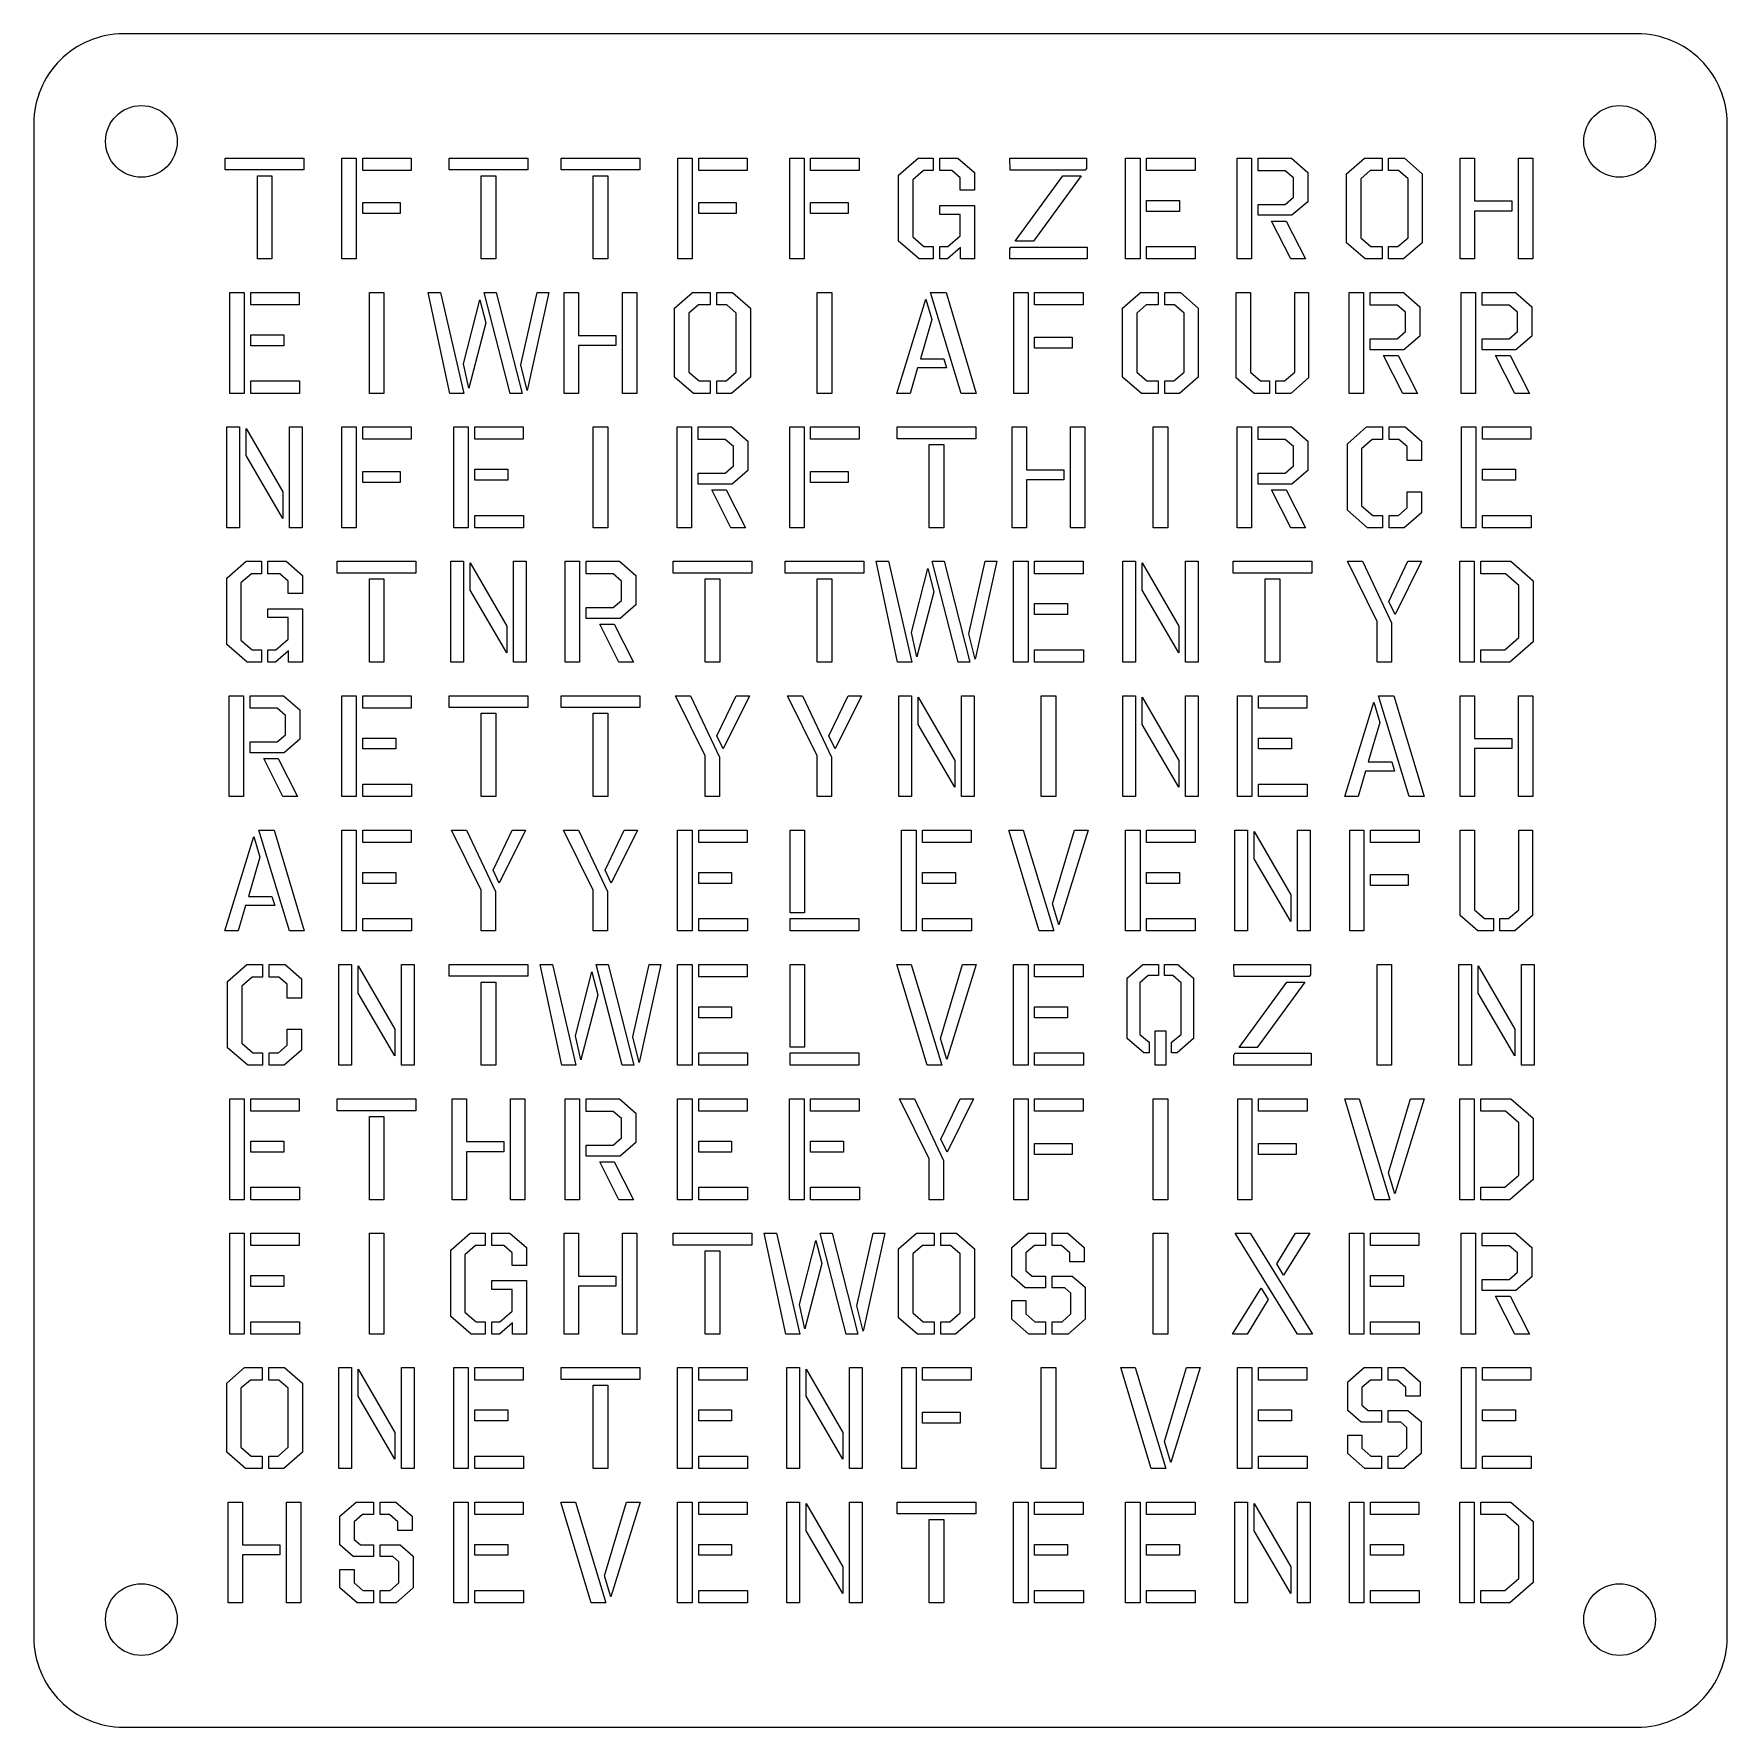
# Model space of a CAD drawing. Header units: millimetres. Extents: x 26.1 to 63.9, y -18.4 to 19.4.
import ezdxf

# ---------------------------------------------------------------- set-up
doc = ezdxf.new("R2010")
doc.units = ezdxf.units.MM
doc.layers.get('0').update_dxf_attribs({"linetype": 'CONTINUOUS'})

msp = doc.modelspace()

# ---------------------------------------------------------------- linework, layer by layer
msp.add_lwpolyline([(28.1, 19.4, 0.414214), (26.1, 17.4), (26.1, -16.4, 0.414214), (28.1, -18.4), (61.9, -18.4, 0.414214), (63.9, -16.4), (63.9, 17.4, 0.414214), (61.9, 19.4)], format="xyb", close=True)
for points in [[(30.372, 16.361), (30.372, 16.625), (32.128, 16.625), (32.128, 16.361)], [(33.293, 16.625), (33.293, 14.375), (32.976, 14.375), (32.976, 16.625)], [(33.441, 16.349), (33.441, 16.625), (34.524, 16.625), (34.524, 16.349)], [(35.372, 16.361), (35.372, 16.625), (37.128, 16.625), (37.128, 16.361)], [(37.872, 16.361), (37.872, 16.625), (39.628, 16.625), (39.628, 16.361)], [(40.793, 16.625), (40.793, 14.375), (40.476, 14.375), (40.476, 16.625)], [(40.941, 16.349), (40.941, 16.625), (42.024, 16.625), (42.024, 16.349)], [(43.293, 16.625), (43.293, 14.375), (42.976, 14.375), (42.976, 16.625)], [(43.441, 16.349), (43.441, 16.625), (44.524, 16.625), (44.524, 16.349)], [(45.86, 14.375), (45.405, 14.77), (45.405, 16.249), (45.838, 16.625), (46.178, 16.625), (46.178, 16.349), (45.96, 16.349), (45.723, 16.143), (45.723, 14.867), (45.971, 14.651), (46.178, 14.651), (46.178, 14.375)], [(46.326, 16.625), (46.729, 16.625), (47.095, 16.307), (47.095, 15.908), (46.777, 15.908), (46.777, 16.185), (46.592, 16.349), (46.326, 16.349)], [(47.894, 16.358), (47.887, 16.625), (49.598, 16.625), (49.598, 16.394), (49.569, 16.358)], [(50.793, 16.625), (50.793, 14.375), (50.472, 14.375), (50.472, 16.625)], [(50.941, 16.349), (50.941, 16.625), (52.021, 16.625), (52.021, 16.349)], [(53.281, 16.625), (53.281, 14.375), (52.963, 14.375), (52.963, 16.625)], [(54.219, 15.754), (54.219, 16.185), (54.035, 16.345), (53.428, 16.345), (53.428, 16.625), (54.175, 16.625), (54.537, 16.307), (54.537, 15.654), (54.186, 15.349), (53.428, 15.349), (53.428, 15.593), (54.035, 15.593)], [(55.823, 14.375), (55.405, 14.738), (55.405, 16.278), (55.805, 16.625), (56.196, 16.625), (56.196, 16.349), (55.934, 16.349), (55.723, 16.165), (55.723, 14.847), (55.949, 14.651), (56.196, 14.651), (56.196, 14.375)], [(56.777, 14.847), (56.777, 16.165), (56.566, 16.349), (56.344, 16.349), (56.344, 16.625), (56.695, 16.625), (57.095, 16.278), (57.095, 14.738), (56.677, 14.375), (56.344, 14.375), (56.344, 14.651), (56.551, 14.651)], [(57.939, 14.375), (57.939, 16.625), (58.257, 16.625), (58.257, 15.67), (59.092, 15.67), (59.092, 15.445), (58.257, 15.445), (58.257, 14.375)], [(59.24, 14.375), (59.24, 16.625), (59.561, 16.625), (59.561, 14.375)], [(31.089, 16.233), (31.411, 16.233), (31.411, 14.375), (31.089, 14.375)], [(36.089, 16.233), (36.411, 16.233), (36.411, 14.375), (36.089, 14.375)], [(38.589, 16.233), (38.911, 16.233), (38.911, 14.375), (38.589, 14.375)], [(48.005, 14.77), (49.07, 16.23), (49.476, 16.23), (48.412, 14.77)], [(33.441, 15.632), (34.277, 15.632), (34.277, 15.387), (33.441, 15.387)], [(40.941, 15.632), (41.777, 15.632), (41.777, 15.387), (40.941, 15.387)], [(43.441, 15.632), (44.277, 15.632), (44.277, 15.387), (43.441, 15.387)], [(46.788, 14.375), (46.788, 14.629), (46.496, 14.375), (46.326, 14.375), (46.326, 14.651), (46.503, 14.651), (46.777, 14.889), (46.777, 15.371), (46.326, 15.371), (46.326, 15.567), (47.095, 15.567), (47.095, 14.375)], [(50.941, 15.68), (51.677, 15.68), (51.677, 15.436), (50.941, 15.436)], [(54.057, 15.22), (54.489, 14.375), (54.157, 14.375), (53.732, 15.22)], [(49.613, 14.642), (49.613, 14.375), (47.887, 14.375), (47.887, 14.603), (47.913, 14.642)], [(50.941, 14.651), (52.028, 14.651), (52.028, 14.375), (50.941, 14.375)], [(30.793, 13.625), (30.793, 11.375), (30.472, 11.375), (30.472, 13.625)], [(30.941, 13.349), (30.941, 13.625), (32.021, 13.625), (32.021, 13.349)], [(33.589, 11.375), (33.589, 13.625), (33.911, 13.625), (33.911, 11.375)], [(35.383, 11.375), (34.901, 13.625), (35.18, 13.625), (35.699, 11.375)], [(36.997, 11.375), (36.734, 11.375), (36.152, 13.625), (36.421, 13.625)], [(36.974, 12.008), (37.333, 13.625), (37.599, 13.625), (37.113, 11.439)], [(37.939, 11.375), (37.939, 13.625), (38.257, 13.625), (38.257, 12.67), (39.092, 12.67), (39.092, 12.445), (38.257, 12.445), (38.257, 11.375)], [(39.24, 11.375), (39.24, 13.625), (39.561, 13.625), (39.561, 11.375)], [(40.823, 11.375), (40.405, 11.738), (40.405, 13.278), (40.805, 13.625), (41.196, 13.625), (41.196, 13.349), (40.934, 13.349), (40.723, 13.165), (40.723, 11.847), (40.949, 11.651), (41.196, 11.651), (41.196, 11.375)], [(41.777, 11.847), (41.777, 13.165), (41.566, 13.349), (41.344, 13.349), (41.344, 13.625), (41.695, 13.625), (42.095, 13.278), (42.095, 11.738), (41.677, 11.375), (41.344, 11.375), (41.344, 11.651), (41.551, 11.651)], [(43.589, 11.375), (43.589, 13.625), (43.911, 13.625), (43.911, 11.375)], [(46.463, 13.625), (47.135, 11.375), (46.803, 11.375), (46.119, 13.625)], [(48.293, 13.625), (48.293, 11.375), (47.976, 11.375), (47.976, 13.625)], [(48.441, 13.349), (48.441, 13.625), (49.524, 13.625), (49.524, 13.349)], [(50.823, 11.375), (50.405, 11.738), (50.405, 13.278), (50.805, 13.625), (51.196, 13.625), (51.196, 13.349), (50.934, 13.349), (50.723, 13.165), (50.723, 11.847), (50.949, 11.651), (51.196, 11.651), (51.196, 11.375)], [(51.777, 11.847), (51.777, 13.165), (51.566, 13.349), (51.344, 13.349), (51.344, 13.625), (51.695, 13.625), (52.095, 13.278), (52.095, 11.738), (51.677, 11.375), (51.344, 11.375), (51.344, 11.651), (51.551, 11.651)], [(52.942, 13.625), (53.26, 13.625), (53.26, 11.847), (53.486, 11.651), (53.682, 11.651), (53.682, 11.375), (53.338, 11.375), (52.942, 11.719)], [(54.247, 11.847), (54.247, 13.625), (54.558, 13.625), (54.558, 11.719), (54.162, 11.375), (53.829, 11.375), (53.829, 11.651), (54.022, 11.651)], [(55.781, 13.625), (55.781, 11.375), (55.463, 11.375), (55.463, 13.625)], [(56.719, 12.754), (56.719, 13.185), (56.535, 13.345), (55.928, 13.345), (55.928, 13.625), (56.675, 13.625), (57.037, 13.307), (57.037, 12.654), (56.686, 12.349), (55.928, 12.349), (55.928, 12.593), (56.535, 12.593)], [(58.281, 13.625), (58.281, 11.375), (57.963, 11.375), (57.963, 13.625)], [(59.219, 12.754), (59.219, 13.185), (59.035, 13.345), (58.428, 13.345), (58.428, 13.625), (59.175, 13.625), (59.537, 13.307), (59.537, 12.654), (59.186, 12.349), (58.428, 12.349), (58.428, 12.593), (59.035, 12.593)], [(36.055, 13.464), (36.188, 12.947), (35.809, 11.494), (35.689, 12.034)], [(46.477, 11.941), (45.827, 11.941), (45.66, 11.375), (45.365, 11.375), (46.012, 13.48), (46.148, 13.024), (45.89, 12.146), (46.414, 12.146)], [(30.941, 12.68), (31.677, 12.68), (31.677, 12.436), (30.941, 12.436)], [(48.441, 12.632), (49.277, 12.632), (49.277, 12.387), (48.441, 12.387)], [(56.557, 12.22), (56.989, 11.375), (56.657, 11.375), (56.232, 12.22)], [(59.057, 12.22), (59.489, 11.375), (59.157, 11.375), (58.732, 12.22)], [(30.941, 11.651), (32.028, 11.651), (32.028, 11.375), (30.941, 11.375)], [(30.692, 10.625), (30.692, 8.375), (30.411, 8.375), (30.411, 10.625)], [(31.66, 9.179), (31.66, 8.584), (30.84, 9.985), (30.84, 10.593)], [(31.808, 8.375), (31.808, 10.625), (32.089, 10.625), (32.089, 8.375)], [(33.293, 10.625), (33.293, 8.375), (32.976, 8.375), (32.976, 10.625)], [(33.441, 10.349), (33.441, 10.625), (34.524, 10.625), (34.524, 10.349)], [(35.793, 10.625), (35.793, 8.375), (35.472, 8.375), (35.472, 10.625)], [(35.941, 10.349), (35.941, 10.625), (37.021, 10.625), (37.021, 10.349)], [(38.589, 8.375), (38.589, 10.625), (38.911, 10.625), (38.911, 8.375)], [(40.781, 10.625), (40.781, 8.375), (40.463, 8.375), (40.463, 10.625)], [(41.719, 9.754), (41.719, 10.185), (41.535, 10.345), (40.928, 10.345), (40.928, 10.625), (41.675, 10.625), (42.037, 10.307), (42.037, 9.654), (41.686, 9.349), (40.928, 9.349), (40.928, 9.593), (41.535, 9.593)], [(43.293, 10.625), (43.293, 8.375), (42.976, 8.375), (42.976, 10.625)], [(43.441, 10.349), (43.441, 10.625), (44.524, 10.625), (44.524, 10.349)], [(45.372, 10.361), (45.372, 10.625), (47.128, 10.625), (47.128, 10.361)], [(47.939, 8.375), (47.939, 10.625), (48.257, 10.625), (48.257, 9.67), (49.092, 9.67), (49.092, 9.445), (48.257, 9.445), (48.257, 8.375)], [(49.24, 8.375), (49.24, 10.625), (49.561, 10.625), (49.561, 8.375)], [(51.089, 8.375), (51.089, 10.625), (51.411, 10.625), (51.411, 8.375)], [(53.281, 10.625), (53.281, 8.375), (52.963, 8.375), (52.963, 10.625)], [(54.219, 9.754), (54.219, 10.185), (54.035, 10.345), (53.428, 10.345), (53.428, 10.625), (54.175, 10.625), (54.537, 10.307), (54.537, 9.654), (54.186, 9.349), (53.428, 9.349), (53.428, 9.593), (54.035, 9.593)], [(55.873, 8.375), (55.422, 8.767), (55.422, 10.249), (55.851, 10.625), (56.206, 10.625), (56.206, 10.345), (55.976, 10.345), (55.74, 10.14), (55.74, 8.867), (55.988, 8.651), (56.206, 8.651), (56.206, 8.375)], [(56.354, 10.625), (56.712, 10.625), (57.078, 10.307), (57.078, 9.873), (56.756, 9.873), (56.756, 10.185), (56.572, 10.345), (56.354, 10.345)], [(58.293, 10.625), (58.293, 8.375), (57.972, 8.375), (57.972, 10.625)], [(58.441, 10.349), (58.441, 10.625), (59.521, 10.625), (59.521, 10.349)], [(46.089, 10.233), (46.411, 10.233), (46.411, 8.375), (46.089, 8.375)], [(33.441, 9.632), (34.277, 9.632), (34.277, 9.387), (33.441, 9.387)], [(35.941, 9.68), (36.677, 9.68), (36.677, 9.436), (35.941, 9.436)], [(43.441, 9.632), (44.277, 9.632), (44.277, 9.387), (43.441, 9.387)], [(58.441, 9.68), (59.177, 9.68), (59.177, 9.436), (58.441, 9.436)], [(41.557, 9.22), (41.989, 8.375), (41.657, 8.375), (41.232, 9.22)], [(54.057, 9.22), (54.489, 8.375), (54.157, 8.375), (53.732, 9.22)], [(57.078, 9.179), (57.078, 8.709), (56.69, 8.375), (56.354, 8.375), (56.354, 8.651), (56.561, 8.651), (56.756, 8.822), (56.756, 9.179)], [(35.941, 8.651), (37.028, 8.651), (37.028, 8.375), (35.941, 8.375)], [(58.441, 8.651), (59.528, 8.651), (59.528, 8.375), (58.441, 8.375)], [(30.86, 5.375), (30.405, 5.77), (30.405, 7.249), (30.838, 7.625), (31.178, 7.625), (31.178, 7.349), (30.96, 7.349), (30.723, 7.143), (30.723, 5.867), (30.971, 5.651), (31.178, 5.651), (31.178, 5.375)], [(31.326, 7.625), (31.729, 7.625), (32.095, 7.307), (32.095, 6.908), (31.777, 6.908), (31.777, 7.185), (31.592, 7.349), (31.326, 7.349)], [(32.872, 7.361), (32.872, 7.625), (34.628, 7.625), (34.628, 7.361)], [(35.692, 7.625), (35.692, 5.375), (35.411, 5.375), (35.411, 7.625)], [(36.66, 6.179), (36.66, 5.584), (35.84, 6.985), (35.84, 7.593)], [(36.808, 5.375), (36.808, 7.625), (37.089, 7.625), (37.089, 5.375)], [(38.281, 7.625), (38.281, 5.375), (37.963, 5.375), (37.963, 7.625)], [(39.219, 6.754), (39.219, 7.185), (39.035, 7.345), (38.428, 7.345), (38.428, 7.625), (39.175, 7.625), (39.537, 7.307), (39.537, 6.654), (39.186, 6.349), (38.428, 6.349), (38.428, 6.593), (39.035, 6.593)], [(40.372, 7.361), (40.372, 7.625), (42.128, 7.625), (42.128, 7.361)], [(42.872, 7.361), (42.872, 7.625), (44.628, 7.625), (44.628, 7.361)], [(45.383, 5.375), (44.901, 7.625), (45.18, 7.625), (45.699, 5.375)], [(46.997, 5.375), (46.734, 5.375), (46.152, 7.625), (46.421, 7.625)], [(46.974, 6.008), (47.333, 7.625), (47.599, 7.625), (47.113, 5.439)], [(48.293, 7.625), (48.293, 5.375), (47.972, 5.375), (47.972, 7.625)], [(48.441, 7.349), (48.441, 7.625), (49.521, 7.625), (49.521, 7.349)], [(50.692, 7.625), (50.692, 5.375), (50.411, 5.375), (50.411, 7.625)], [(51.66, 6.179), (51.66, 5.584), (50.84, 6.985), (50.84, 7.593)], [(51.808, 5.375), (51.808, 7.625), (52.089, 7.625), (52.089, 5.375)], [(52.872, 7.361), (52.872, 7.625), (54.628, 7.625), (54.628, 7.361)], [(56.087, 6.285), (55.422, 7.625), (55.758, 7.625), (56.409, 6.252), (56.409, 5.375), (56.087, 5.375)], [(56.35, 6.728), (56.775, 7.625), (57.078, 7.625), (56.487, 6.439)], [(58.253, 7.625), (58.253, 5.375), (57.931, 5.375), (57.931, 7.625)], [(59.251, 5.921), (59.251, 7.088), (58.955, 7.349), (58.401, 7.349), (58.401, 7.625), (59.07, 7.625), (59.569, 7.191), (59.569, 5.828), (59.048, 5.375), (58.401, 5.375), (58.401, 5.651), (58.94, 5.651)], [(33.589, 7.233), (33.911, 7.233), (33.911, 5.375), (33.589, 5.375)], [(41.089, 7.233), (41.411, 7.233), (41.411, 5.375), (41.089, 5.375)], [(43.589, 7.233), (43.911, 7.233), (43.911, 5.375), (43.589, 5.375)], [(46.055, 7.464), (46.188, 6.947), (45.809, 5.494), (45.689, 6.034)], [(53.589, 7.233), (53.911, 7.233), (53.911, 5.375), (53.589, 5.375)], [(31.788, 5.375), (31.788, 5.629), (31.496, 5.375), (31.326, 5.375), (31.326, 5.651), (31.503, 5.651), (31.777, 5.889), (31.777, 6.371), (31.326, 6.371), (31.326, 6.567), (32.095, 6.567), (32.095, 5.375)], [(48.441, 6.68), (49.177, 6.68), (49.177, 6.436), (48.441, 6.436)], [(39.057, 6.22), (39.489, 5.375), (39.157, 5.375), (38.732, 6.22)], [(48.441, 5.651), (49.528, 5.651), (49.528, 5.375), (48.441, 5.375)], [(30.781, 4.625), (30.781, 2.375), (30.463, 2.375), (30.463, 4.625)], [(31.719, 3.754), (31.719, 4.185), (31.535, 4.345), (30.928, 4.345), (30.928, 4.625), (31.675, 4.625), (32.037, 4.307), (32.037, 3.654), (31.686, 3.349), (30.928, 3.349), (30.928, 3.593), (31.535, 3.593)], [(33.293, 4.625), (33.293, 2.375), (32.972, 2.375), (32.972, 4.625)], [(33.441, 4.349), (33.441, 4.625), (34.521, 4.625), (34.521, 4.349)], [(35.372, 4.361), (35.372, 4.625), (37.128, 4.625), (37.128, 4.361)], [(37.872, 4.361), (37.872, 4.625), (39.628, 4.625), (39.628, 4.361)], [(41.087, 3.285), (40.422, 4.625), (40.758, 4.625), (41.409, 3.252), (41.409, 2.375), (41.087, 2.375)], [(41.35, 3.728), (41.775, 4.625), (42.078, 4.625), (41.487, 3.439)], [(43.587, 3.285), (42.922, 4.625), (43.258, 4.625), (43.909, 3.252), (43.909, 2.375), (43.587, 2.375)], [(43.85, 3.728), (44.275, 4.625), (44.578, 4.625), (43.987, 3.439)], [(45.692, 4.625), (45.692, 2.375), (45.411, 2.375), (45.411, 4.625)], [(46.66, 3.179), (46.66, 2.584), (45.84, 3.985), (45.84, 4.593)], [(46.808, 2.375), (46.808, 4.625), (47.089, 4.625), (47.089, 2.375)], [(48.589, 2.375), (48.589, 4.625), (48.911, 4.625), (48.911, 2.375)], [(50.692, 4.625), (50.692, 2.375), (50.411, 2.375), (50.411, 4.625)], [(51.66, 3.179), (51.66, 2.584), (50.84, 3.985), (50.84, 4.593)], [(51.808, 2.375), (51.808, 4.625), (52.089, 4.625), (52.089, 2.375)], [(53.293, 4.625), (53.293, 2.375), (52.972, 2.375), (52.972, 4.625)], [(53.441, 4.349), (53.441, 4.625), (54.521, 4.625), (54.521, 4.349)], [(56.463, 4.625), (57.135, 2.375), (56.803, 2.375), (56.119, 4.625)], [(57.939, 2.375), (57.939, 4.625), (58.257, 4.625), (58.257, 3.67), (59.092, 3.67), (59.092, 3.445), (58.257, 3.445), (58.257, 2.375)], [(59.24, 2.375), (59.24, 4.625), (59.561, 4.625), (59.561, 2.375)], [(36.089, 4.233), (36.411, 4.233), (36.411, 2.375), (36.089, 2.375)], [(38.589, 4.233), (38.911, 4.233), (38.911, 2.375), (38.589, 2.375)], [(56.477, 2.941), (55.827, 2.941), (55.66, 2.375), (55.365, 2.375), (56.012, 4.48), (56.148, 4.024), (55.89, 3.146), (56.414, 3.146)], [(33.441, 3.68), (34.177, 3.68), (34.177, 3.436), (33.441, 3.436)], [(53.441, 3.68), (54.177, 3.68), (54.177, 3.436), (53.441, 3.436)], [(31.557, 3.22), (31.989, 2.375), (31.657, 2.375), (31.232, 3.22)], [(33.441, 2.651), (34.528, 2.651), (34.528, 2.375), (33.441, 2.375)], [(53.441, 2.651), (54.528, 2.651), (54.528, 2.375), (53.441, 2.375)], [(31.463, 1.625), (32.135, -0.625), (31.803, -0.625), (31.119, 1.625)], [(33.293, 1.625), (33.293, -0.625), (32.972, -0.625), (32.972, 1.625)], [(33.441, 1.349), (33.441, 1.625), (34.521, 1.625), (34.521, 1.349)], [(36.087, 0.285), (35.422, 1.625), (35.758, 1.625), (36.409, 0.252), (36.409, -0.625), (36.087, -0.625)], [(36.35, 0.728), (36.775, 1.625), (37.078, 1.625), (36.487, 0.439)], [(38.587, 0.285), (37.922, 1.625), (38.258, 1.625), (38.909, 0.252), (38.909, -0.625), (38.587, -0.625)], [(38.85, 0.728), (39.275, 1.625), (39.578, 1.625), (38.987, 0.439)], [(40.793, 1.625), (40.793, -0.625), (40.472, -0.625), (40.472, 1.625)], [(40.941, 1.349), (40.941, 1.625), (42.021, 1.625), (42.021, 1.349)], [(42.985, -0.22), (42.985, 1.625), (43.306, 1.625), (43.306, -0.22)], [(45.793, 1.625), (45.793, -0.625), (45.472, -0.625), (45.472, 1.625)], [(45.941, 1.349), (45.941, 1.625), (47.021, 1.625), (47.021, 1.349)], [(48.539, -0.625), (47.867, 1.625), (48.188, 1.625), (48.872, -0.625)], [(48.842, -0.024), (49.33, 1.625), (49.633, 1.625), (48.983, -0.493)], [(50.793, 1.625), (50.793, -0.625), (50.472, -0.625), (50.472, 1.625)], [(50.941, 1.349), (50.941, 1.625), (52.021, 1.625), (52.021, 1.349)], [(53.192, 1.625), (53.192, -0.625), (52.911, -0.625), (52.911, 1.625)], [(54.16, 0.179), (54.16, -0.416), (53.34, 0.985), (53.34, 1.593)], [(54.308, -0.625), (54.308, 1.625), (54.589, 1.625), (54.589, -0.625)], [(55.793, 1.625), (55.793, -0.625), (55.476, -0.625), (55.476, 1.625)], [(55.941, 1.349), (55.941, 1.625), (57.024, 1.625), (57.024, 1.349)], [(57.942, 1.625), (58.26, 1.625), (58.26, -0.153), (58.486, -0.349), (58.682, -0.349), (58.682, -0.625), (58.338, -0.625), (57.942, -0.281)], [(59.247, -0.153), (59.247, 1.625), (59.558, 1.625), (59.558, -0.281), (59.162, -0.625), (58.829, -0.625), (58.829, -0.349), (59.022, -0.349)], [(31.477, -0.059), (30.827, -0.059), (30.66, -0.625), (30.365, -0.625), (31.012, 1.48), (31.148, 1.024), (30.89, 0.146), (31.414, 0.146)], [(33.441, 0.68), (34.177, 0.68), (34.177, 0.436), (33.441, 0.436)], [(40.941, 0.68), (41.677, 0.68), (41.677, 0.436), (40.941, 0.436)], [(45.941, 0.68), (46.677, 0.68), (46.677, 0.436), (45.941, 0.436)], [(50.941, 0.68), (51.677, 0.68), (51.677, 0.436), (50.941, 0.436)], [(55.941, 0.632), (56.777, 0.632), (56.777, 0.387), (55.941, 0.387)], [(33.441, -0.349), (34.528, -0.349), (34.528, -0.625), (33.441, -0.625)], [(40.941, -0.349), (42.028, -0.349), (42.028, -0.625), (40.941, -0.625)], [(42.985, -0.349), (44.515, -0.349), (44.515, -0.625), (42.985, -0.625)], [(45.941, -0.349), (47.028, -0.349), (47.028, -0.625), (45.941, -0.625)], [(50.941, -0.349), (52.028, -0.349), (52.028, -0.625), (50.941, -0.625)], [(30.873, -3.625), (30.422, -3.233), (30.422, -1.751), (30.851, -1.375), (31.206, -1.375), (31.206, -1.655), (30.976, -1.655), (30.74, -1.86), (30.74, -3.133), (30.988, -3.349), (31.206, -3.349), (31.206, -3.625)], [(31.354, -1.375), (31.712, -1.375), (32.078, -1.693), (32.078, -2.127), (31.756, -2.127), (31.756, -1.815), (31.572, -1.655), (31.354, -1.655)], [(33.192, -1.375), (33.192, -3.625), (32.911, -3.625), (32.911, -1.375)], [(34.16, -2.821), (34.16, -3.416), (33.34, -2.015), (33.34, -1.407)], [(34.308, -3.625), (34.308, -1.375), (34.589, -1.375), (34.589, -3.625)], [(35.372, -1.639), (35.372, -1.375), (37.128, -1.375), (37.128, -1.639)], [(37.883, -3.625), (37.401, -1.375), (37.68, -1.375), (38.199, -3.625)], [(39.497, -3.625), (39.234, -3.625), (38.652, -1.375), (38.921, -1.375)], [(39.474, -2.992), (39.833, -1.375), (40.099, -1.375), (39.613, -3.561)], [(40.793, -1.375), (40.793, -3.625), (40.472, -3.625), (40.472, -1.375)], [(40.941, -1.651), (40.941, -1.375), (42.021, -1.375), (42.021, -1.651)], [(42.985, -3.22), (42.985, -1.375), (43.306, -1.375), (43.306, -3.22)], [(46.039, -3.625), (45.367, -1.375), (45.688, -1.375), (46.372, -3.625)], [(46.342, -3.024), (46.83, -1.375), (47.133, -1.375), (46.483, -3.493)], [(48.293, -1.375), (48.293, -3.625), (47.972, -3.625), (47.972, -1.375)], [(48.441, -1.651), (48.441, -1.375), (49.521, -1.375), (49.521, -1.651)], [(50.973, -1.62), (50.788, -1.781), (50.788, -2.937), (50.999, -3.106), (50.999, -3.349), (50.875, -3.349), (50.509, -3.03), (50.509, -1.68), (50.856, -1.375), (51.209, -1.375), (51.209, -1.62)], [(51.709, -2.937), (51.709, -1.781), (51.524, -1.62), (51.339, -1.62), (51.339, -1.375), (51.641, -1.375), (51.991, -1.68), (51.991, -3.03), (51.621, -3.349), (51.498, -3.349), (51.498, -3.106)], [(52.894, -1.642), (52.887, -1.375), (54.598, -1.375), (54.598, -1.606), (54.569, -1.642)], [(56.089, -3.625), (56.089, -1.375), (56.411, -1.375), (56.411, -3.625)], [(58.192, -1.375), (58.192, -3.625), (57.911, -3.625), (57.911, -1.375)], [(59.16, -2.821), (59.16, -3.416), (58.34, -2.015), (58.34, -1.407)], [(59.308, -3.625), (59.308, -1.375), (59.589, -1.375), (59.589, -3.625)], [(36.089, -1.767), (36.411, -1.767), (36.411, -3.625), (36.089, -3.625)], [(38.555, -1.536), (38.688, -2.053), (38.309, -3.506), (38.189, -2.966)], [(53.005, -3.23), (54.07, -1.77), (54.476, -1.77), (53.412, -3.23)], [(40.941, -2.32), (41.677, -2.32), (41.677, -2.564), (40.941, -2.564)], [(48.441, -2.32), (49.177, -2.32), (49.177, -2.564), (48.441, -2.564)], [(32.078, -2.821), (32.078, -3.291), (31.69, -3.625), (31.354, -3.625), (31.354, -3.349), (31.561, -3.349), (31.756, -3.178), (31.756, -2.821)], [(51.128, -3.625), (51.128, -2.858), (51.368, -2.858), (51.368, -3.625)], [(40.941, -3.349), (42.028, -3.349), (42.028, -3.625), (40.941, -3.625)], [(42.985, -3.349), (44.515, -3.349), (44.515, -3.625), (42.985, -3.625)], [(48.441, -3.349), (49.528, -3.349), (49.528, -3.625), (48.441, -3.625)], [(54.613, -3.358), (54.613, -3.625), (52.887, -3.625), (52.887, -3.397), (52.913, -3.358)], [(30.793, -4.375), (30.793, -6.625), (30.472, -6.625), (30.472, -4.375)], [(30.941, -4.651), (30.941, -4.375), (32.021, -4.375), (32.021, -4.651)], [(32.872, -4.639), (32.872, -4.375), (34.628, -4.375), (34.628, -4.639)], [(35.439, -6.625), (35.439, -4.375), (35.757, -4.375), (35.757, -5.33), (36.592, -5.33), (36.592, -5.555), (35.757, -5.555), (35.757, -6.625)], [(36.74, -6.625), (36.74, -4.375), (37.061, -4.375), (37.061, -6.625)], [(38.281, -4.375), (38.281, -6.625), (37.963, -6.625), (37.963, -4.375)], [(39.219, -5.246), (39.219, -4.815), (39.035, -4.655), (38.428, -4.655), (38.428, -4.375), (39.175, -4.375), (39.537, -4.693), (39.537, -5.346), (39.186, -5.651), (38.428, -5.651), (38.428, -5.407), (39.035, -5.407)], [(40.793, -4.375), (40.793, -6.625), (40.472, -6.625), (40.472, -4.375)], [(40.941, -4.651), (40.941, -4.375), (42.021, -4.375), (42.021, -4.651)], [(43.293, -4.375), (43.293, -6.625), (42.972, -6.625), (42.972, -4.375)], [(43.441, -4.651), (43.441, -4.375), (44.521, -4.375), (44.521, -4.651)], [(46.087, -5.715), (45.422, -4.375), (45.758, -4.375), (46.409, -5.748), (46.409, -6.625), (46.087, -6.625)], [(46.35, -5.272), (46.775, -4.375), (47.078, -4.375), (46.487, -5.561)], [(48.293, -4.375), (48.293, -6.625), (47.976, -6.625), (47.976, -4.375)], [(48.441, -4.651), (48.441, -4.375), (49.524, -4.375), (49.524, -4.651)], [(51.089, -6.625), (51.089, -4.375), (51.411, -4.375), (51.411, -6.625)], [(53.293, -4.375), (53.293, -6.625), (52.976, -6.625), (52.976, -4.375)], [(53.441, -4.651), (53.441, -4.375), (54.524, -4.375), (54.524, -4.651)], [(56.039, -6.625), (55.367, -4.375), (55.688, -4.375), (56.372, -6.625)], [(56.342, -6.024), (56.83, -4.375), (57.133, -4.375), (56.483, -6.493)], [(58.253, -4.375), (58.253, -6.625), (57.931, -6.625), (57.931, -4.375)], [(59.251, -6.079), (59.251, -4.912), (58.955, -4.651), (58.401, -4.651), (58.401, -4.375), (59.07, -4.375), (59.569, -4.809), (59.569, -6.172), (59.048, -6.625), (58.401, -6.625), (58.401, -6.349), (58.94, -6.349)], [(33.589, -4.767), (33.911, -4.767), (33.911, -6.625), (33.589, -6.625)], [(30.941, -5.32), (31.677, -5.32), (31.677, -5.564), (30.941, -5.564)], [(40.941, -5.32), (41.677, -5.32), (41.677, -5.564), (40.941, -5.564)], [(43.441, -5.32), (44.177, -5.32), (44.177, -5.564), (43.441, -5.564)], [(48.441, -5.368), (49.277, -5.368), (49.277, -5.613), (48.441, -5.613)], [(53.441, -5.368), (54.277, -5.368), (54.277, -5.613), (53.441, -5.613)], [(39.057, -5.78), (39.489, -6.625), (39.157, -6.625), (38.732, -5.78)], [(30.941, -6.349), (32.028, -6.349), (32.028, -6.625), (30.941, -6.625)], [(40.941, -6.349), (42.028, -6.349), (42.028, -6.625), (40.941, -6.625)], [(43.441, -6.349), (44.528, -6.349), (44.528, -6.625), (43.441, -6.625)], [(30.793, -7.375), (30.793, -9.625), (30.472, -9.625), (30.472, -7.375)], [(30.941, -7.651), (30.941, -7.375), (32.021, -7.375), (32.021, -7.651)], [(33.589, -9.625), (33.589, -7.375), (33.911, -7.375), (33.911, -9.625)], [(35.86, -9.625), (35.405, -9.23), (35.405, -7.751), (35.838, -7.375), (36.178, -7.375), (36.178, -7.651), (35.96, -7.651), (35.723, -7.857), (35.723, -9.133), (35.971, -9.349), (36.178, -9.349), (36.178, -9.625)], [(36.326, -7.375), (36.729, -7.375), (37.095, -7.693), (37.095, -8.092), (36.777, -8.092), (36.777, -7.815), (36.592, -7.651), (36.326, -7.651)], [(37.939, -9.625), (37.939, -7.375), (38.257, -7.375), (38.257, -8.33), (39.092, -8.33), (39.092, -8.555), (38.257, -8.555), (38.257, -9.625)], [(39.24, -9.625), (39.24, -7.375), (39.561, -7.375), (39.561, -9.625)], [(40.372, -7.639), (40.372, -7.375), (42.128, -7.375), (42.128, -7.639)], [(42.883, -9.625), (42.401, -7.375), (42.68, -7.375), (43.199, -9.625)], [(43.555, -7.536), (43.688, -8.053), (43.309, -9.506), (43.189, -8.966)], [(44.497, -9.625), (44.234, -9.625), (43.652, -7.375), (43.921, -7.375)], [(44.474, -8.992), (44.833, -7.375), (45.099, -7.375), (44.613, -9.561)], [(45.823, -9.625), (45.405, -9.262), (45.405, -7.722), (45.805, -7.375), (46.196, -7.375), (46.196, -7.651), (45.934, -7.651), (45.723, -7.835), (45.723, -9.153), (45.949, -9.349), (46.196, -9.349), (46.196, -9.625)], [(46.777, -9.153), (46.777, -7.835), (46.566, -7.651), (46.344, -7.651), (46.344, -7.375), (46.695, -7.375), (47.095, -7.722), (47.095, -9.262), (46.677, -9.625), (46.344, -9.625), (46.344, -9.349), (46.551, -9.349)], [(48.229, -8.59), (47.929, -8.333), (47.929, -7.693), (48.295, -7.375), (48.683, -7.375), (48.683, -7.651), (48.436, -7.651), (48.247, -7.815), (48.247, -8.214), (48.388, -8.33), (48.683, -8.33), (48.683, -8.59)], [(48.831, -7.651), (48.831, -7.375), (49.182, -7.375), (49.545, -7.693), (49.545, -8.011), (49.227, -8.011), (49.227, -7.815), (49.038, -7.651)], [(51.089, -9.625), (51.089, -7.375), (51.411, -7.375), (51.411, -9.625)], [(54.306, -9.625), (52.916, -7.375), (53.253, -7.375), (54.643, -9.625)], [(53.844, -8.06), (54.262, -7.375), (54.584, -7.375), (54, -8.307)], [(55.793, -7.375), (55.793, -9.625), (55.472, -9.625), (55.472, -7.375)], [(55.941, -7.651), (55.941, -7.375), (57.021, -7.375), (57.021, -7.651)], [(58.281, -7.375), (58.281, -9.625), (57.963, -9.625), (57.963, -7.375)], [(59.219, -8.246), (59.219, -7.815), (59.035, -7.655), (58.428, -7.655), (58.428, -7.375), (59.175, -7.375), (59.537, -7.693), (59.537, -8.346), (59.186, -8.651), (58.428, -8.651), (58.428, -8.407), (59.035, -8.407)], [(41.089, -7.767), (41.411, -7.767), (41.411, -9.625), (41.089, -9.625)], [(30.941, -8.32), (31.677, -8.32), (31.677, -8.564), (30.941, -8.564)], [(36.788, -9.625), (36.788, -9.371), (36.496, -9.625), (36.326, -9.625), (36.326, -9.349), (36.503, -9.349), (36.777, -9.111), (36.777, -8.629), (36.326, -8.629), (36.326, -8.433), (37.095, -8.433), (37.095, -9.625)], [(49.249, -9.175), (49.249, -8.709), (49.116, -8.59), (48.831, -8.59), (48.831, -8.33), (49.275, -8.33), (49.571, -8.58), (49.571, -9.291), (49.186, -9.625), (48.831, -9.625), (48.831, -9.349), (49.053, -9.349)], [(53.5, -8.603), (53.652, -8.85), (53.183, -9.625), (52.857, -9.625)], [(55.941, -8.32), (56.677, -8.32), (56.677, -8.564), (55.941, -8.564)], [(47.929, -8.879), (48.247, -8.879), (48.247, -9.175), (48.447, -9.349), (48.683, -9.349), (48.683, -9.625), (48.314, -9.625), (47.929, -9.291)], [(59.057, -8.78), (59.489, -9.625), (59.157, -9.625), (58.732, -8.78)], [(30.941, -9.349), (32.028, -9.349), (32.028, -9.625), (30.941, -9.625)], [(55.941, -9.349), (57.028, -9.349), (57.028, -9.625), (55.941, -9.625)], [(30.823, -12.625), (30.405, -12.262), (30.405, -10.722), (30.805, -10.375), (31.196, -10.375), (31.196, -10.651), (30.934, -10.651), (30.723, -10.835), (30.723, -12.153), (30.949, -12.349), (31.196, -12.349), (31.196, -12.625)], [(31.777, -12.153), (31.777, -10.835), (31.566, -10.651), (31.344, -10.651), (31.344, -10.375), (31.695, -10.375), (32.095, -10.722), (32.095, -12.262), (31.677, -12.625), (31.344, -12.625), (31.344, -12.349), (31.551, -12.349)], [(33.192, -10.375), (33.192, -12.625), (32.911, -12.625), (32.911, -10.375)], [(34.16, -11.821), (34.16, -12.416), (33.34, -11.015), (33.34, -10.407)], [(34.308, -12.625), (34.308, -10.375), (34.589, -10.375), (34.589, -12.625)], [(35.793, -10.375), (35.793, -12.625), (35.472, -12.625), (35.472, -10.375)], [(35.941, -10.651), (35.941, -10.375), (37.021, -10.375), (37.021, -10.651)], [(37.872, -10.639), (37.872, -10.375), (39.628, -10.375), (39.628, -10.639)], [(40.793, -10.375), (40.793, -12.625), (40.472, -12.625), (40.472, -10.375)], [(40.941, -10.651), (40.941, -10.375), (42.021, -10.375), (42.021, -10.651)], [(43.192, -10.375), (43.192, -12.625), (42.911, -12.625), (42.911, -10.375)], [(44.16, -11.821), (44.16, -12.416), (43.34, -11.015), (43.34, -10.407)], [(44.308, -12.625), (44.308, -10.375), (44.589, -10.375), (44.589, -12.625)], [(45.793, -10.375), (45.793, -12.625), (45.476, -12.625), (45.476, -10.375)], [(45.941, -10.651), (45.941, -10.375), (47.024, -10.375), (47.024, -10.651)], [(48.589, -12.625), (48.589, -10.375), (48.911, -10.375), (48.911, -12.625)], [(51.039, -12.625), (50.367, -10.375), (50.688, -10.375), (51.372, -12.625)], [(51.342, -12.024), (51.83, -10.375), (52.133, -10.375), (51.483, -12.493)], [(53.293, -10.375), (53.293, -12.625), (52.972, -12.625), (52.972, -10.375)], [(53.441, -10.651), (53.441, -10.375), (54.521, -10.375), (54.521, -10.651)], [(55.729, -11.59), (55.429, -11.333), (55.429, -10.693), (55.795, -10.375), (56.183, -10.375), (56.183, -10.651), (55.936, -10.651), (55.747, -10.815), (55.747, -11.214), (55.888, -11.33), (56.183, -11.33), (56.183, -11.59)], [(56.331, -10.651), (56.331, -10.375), (56.682, -10.375), (57.045, -10.693), (57.045, -11.011), (56.727, -11.011), (56.727, -10.815), (56.538, -10.651)], [(58.293, -10.375), (58.293, -12.625), (57.972, -12.625), (57.972, -10.375)], [(58.441, -10.651), (58.441, -10.375), (59.521, -10.375), (59.521, -10.651)], [(38.589, -10.767), (38.911, -10.767), (38.911, -12.625), (38.589, -12.625)], [(35.941, -11.32), (36.677, -11.32), (36.677, -11.564), (35.941, -11.564)], [(40.941, -11.32), (41.677, -11.32), (41.677, -11.564), (40.941, -11.564)], [(53.441, -11.32), (54.177, -11.32), (54.177, -11.564), (53.441, -11.564)], [(56.749, -12.175), (56.749, -11.709), (56.616, -11.59), (56.331, -11.59), (56.331, -11.33), (56.775, -11.33), (57.071, -11.58), (57.071, -12.291), (56.686, -12.625), (56.331, -12.625), (56.331, -12.349), (56.553, -12.349)], [(58.441, -11.32), (59.177, -11.32), (59.177, -11.564), (58.441, -11.564)], [(45.941, -11.368), (46.777, -11.368), (46.777, -11.613), (45.941, -11.613)], [(55.429, -11.879), (55.747, -11.879), (55.747, -12.175), (55.947, -12.349), (56.183, -12.349), (56.183, -12.625), (55.814, -12.625), (55.429, -12.291)], [(35.941, -12.349), (37.028, -12.349), (37.028, -12.625), (35.941, -12.625)], [(40.941, -12.349), (42.028, -12.349), (42.028, -12.625), (40.941, -12.625)], [(53.441, -12.349), (54.528, -12.349), (54.528, -12.625), (53.441, -12.625)], [(58.441, -12.349), (59.528, -12.349), (59.528, -12.625), (58.441, -12.625)], [(30.439, -15.625), (30.439, -13.375), (30.757, -13.375), (30.757, -14.33), (31.592, -14.33), (31.592, -14.555), (30.757, -14.555), (30.757, -15.625)], [(31.74, -15.625), (31.74, -13.375), (32.061, -13.375), (32.061, -15.625)], [(33.229, -14.59), (32.929, -14.333), (32.929, -13.693), (33.295, -13.375), (33.683, -13.375), (33.683, -13.651), (33.436, -13.651), (33.247, -13.815), (33.247, -14.214), (33.388, -14.33), (33.683, -14.33), (33.683, -14.59)], [(33.831, -13.651), (33.831, -13.375), (34.182, -13.375), (34.545, -13.693), (34.545, -14.011), (34.227, -14.011), (34.227, -13.815), (34.038, -13.651)], [(35.793, -13.375), (35.793, -15.625), (35.472, -15.625), (35.472, -13.375)], [(35.941, -13.651), (35.941, -13.375), (37.021, -13.375), (37.021, -13.651)], [(38.539, -15.625), (37.867, -13.375), (38.188, -13.375), (38.872, -15.625)], [(38.842, -15.024), (39.33, -13.375), (39.633, -13.375), (38.983, -15.493)], [(40.793, -13.375), (40.793, -15.625), (40.472, -15.625), (40.472, -13.375)], [(40.941, -13.651), (40.941, -13.375), (42.021, -13.375), (42.021, -13.651)], [(43.192, -13.375), (43.192, -15.625), (42.911, -15.625), (42.911, -13.375)], [(44.16, -14.821), (44.16, -15.416), (43.34, -14.015), (43.34, -13.407)], [(44.308, -15.625), (44.308, -13.375), (44.589, -13.375), (44.589, -15.625)], [(45.372, -13.639), (45.372, -13.375), (47.128, -13.375), (47.128, -13.639)], [(48.293, -13.375), (48.293, -15.625), (47.972, -15.625), (47.972, -13.375)], [(48.441, -13.651), (48.441, -13.375), (49.521, -13.375), (49.521, -13.651)], [(50.793, -13.375), (50.793, -15.625), (50.472, -15.625), (50.472, -13.375)], [(50.941, -13.651), (50.941, -13.375), (52.021, -13.375), (52.021, -13.651)], [(53.192, -13.375), (53.192, -15.625), (52.911, -15.625), (52.911, -13.375)], [(54.16, -14.821), (54.16, -15.416), (53.34, -14.015), (53.34, -13.407)], [(54.308, -15.625), (54.308, -13.375), (54.589, -13.375), (54.589, -15.625)], [(55.793, -13.375), (55.793, -15.625), (55.472, -15.625), (55.472, -13.375)], [(55.941, -13.651), (55.941, -13.375), (57.021, -13.375), (57.021, -13.651)], [(58.253, -13.375), (58.253, -15.625), (57.931, -15.625), (57.931, -13.375)], [(59.251, -15.079), (59.251, -13.912), (58.955, -13.651), (58.401, -13.651), (58.401, -13.375), (59.07, -13.375), (59.569, -13.809), (59.569, -15.172), (59.048, -15.625), (58.401, -15.625), (58.401, -15.349), (58.94, -15.349)], [(46.089, -13.767), (46.411, -13.767), (46.411, -15.625), (46.089, -15.625)], [(34.249, -15.175), (34.249, -14.709), (34.116, -14.59), (33.831, -14.59), (33.831, -14.33), (34.275, -14.33), (34.571, -14.58), (34.571, -15.291), (34.186, -15.625), (33.831, -15.625), (33.831, -15.349), (34.053, -15.349)], [(35.941, -14.32), (36.677, -14.32), (36.677, -14.564), (35.941, -14.564)], [(40.941, -14.32), (41.677, -14.32), (41.677, -14.564), (40.941, -14.564)], [(48.441, -14.32), (49.177, -14.32), (49.177, -14.564), (48.441, -14.564)], [(50.941, -14.32), (51.677, -14.32), (51.677, -14.564), (50.941, -14.564)], [(55.941, -14.32), (56.677, -14.32), (56.677, -14.564), (55.941, -14.564)], [(32.929, -14.879), (33.247, -14.879), (33.247, -15.175), (33.447, -15.349), (33.683, -15.349), (33.683, -15.625), (33.314, -15.625), (32.929, -15.291)], [(35.941, -15.349), (37.028, -15.349), (37.028, -15.625), (35.941, -15.625)], [(40.941, -15.349), (42.028, -15.349), (42.028, -15.625), (40.941, -15.625)], [(48.441, -15.349), (49.528, -15.349), (49.528, -15.625), (48.441, -15.625)], [(50.941, -15.349), (52.028, -15.349), (52.028, -15.625), (50.941, -15.625)], [(55.941, -15.349), (57.028, -15.349), (57.028, -15.625), (55.941, -15.625)]]:
    msp.add_lwpolyline(points, close=True)
for centre in [(28.5, 17), (61.5, 17), (28.5, -16), (61.5, -16)]:
    msp.add_circle(centre, 0.8)

doc.saveas('drawing.dxf')
